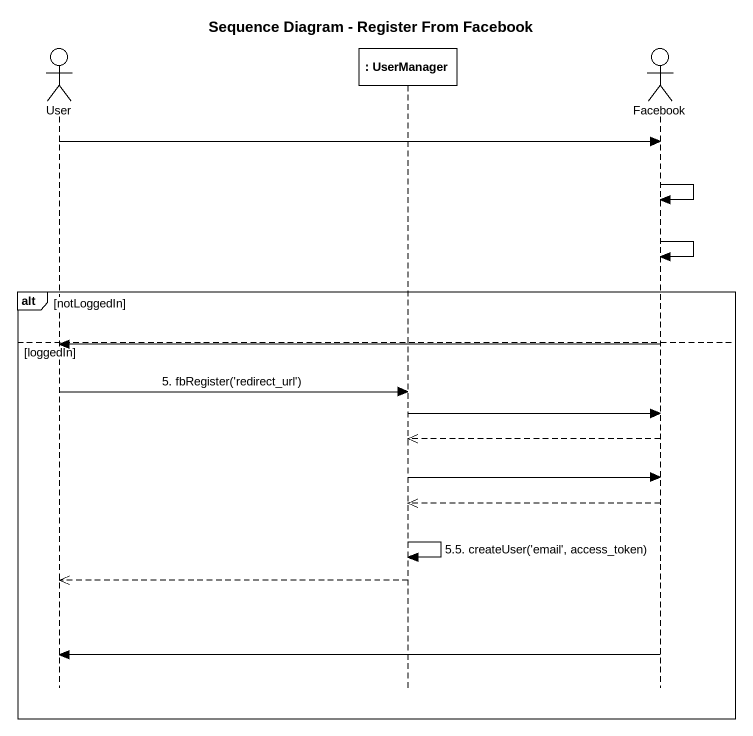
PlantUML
@startuml
title Sequence Diagram - Register From Facebook
hide footbox
actor User
participant ": UserManager" as UserManager
actor Facebook

User -> Facebook
Facebook -> Facebook
Facebook -> Facebook
alt notLoggedIn
else loggedIn
  Facebook -> User
  User -> UserManager : 5. fbRegister('redirect_url')
  UserManager -> Facebook
  Facebook -->> UserManager
  UserManager -> Facebook
  Facebook -->> UserManager
  UserManager -> UserManager : 5.5. createUser('email', access_token)
  UserManager -->> User
  Facebook -> User
end
@enduml
